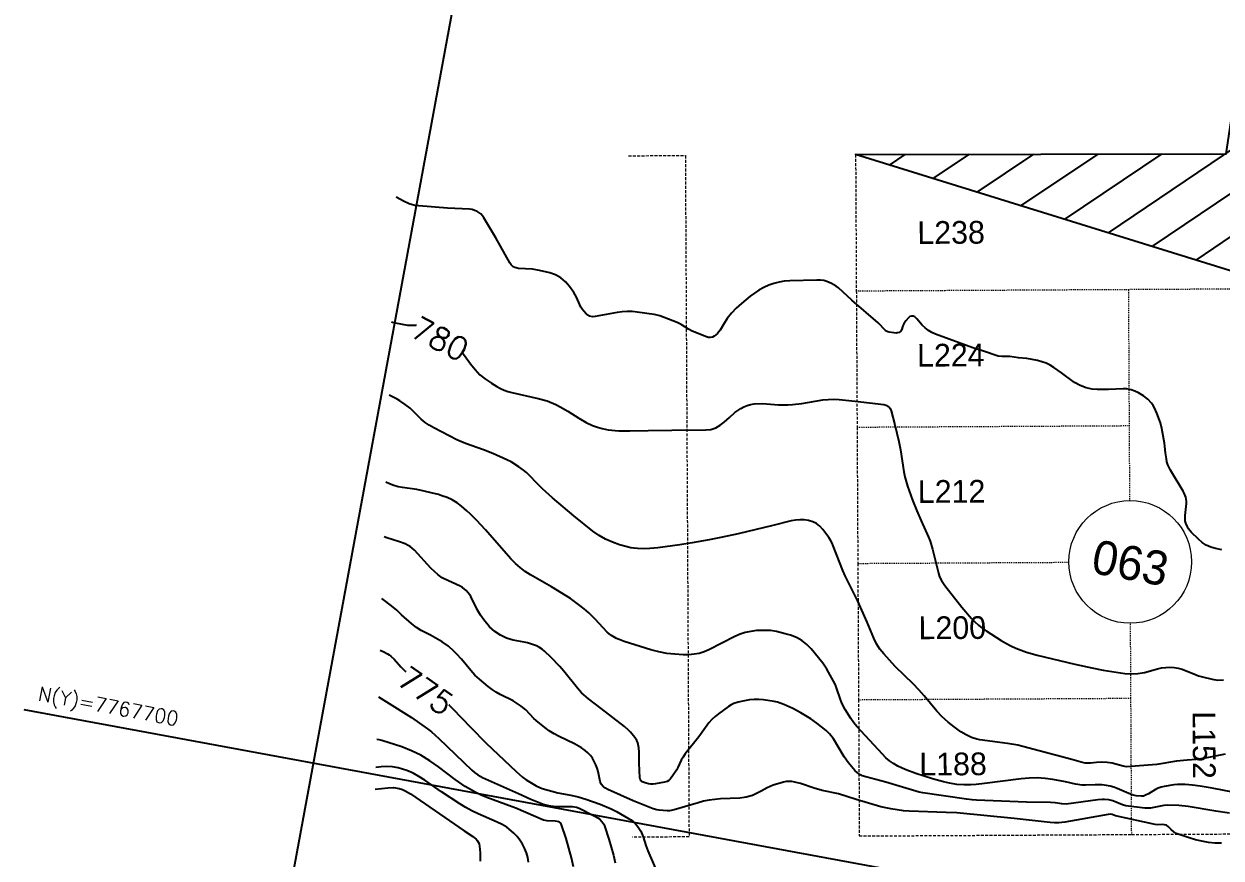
# Model space of a CAD drawing. Header units: centimetres. Extents: x 0 to 1302389, y -144212 to 85618.
# Drawn here: x 355828 to 366340, y -88236 to -80917 of the extents above; entities that cross this region are included whole.
import ezdxf

# ---------------------------------------------------------------- set-up
doc = ezdxf.new("R2010")
doc.units = ezdxf.units.CM
doc.header["$LTSCALE"] = 4
for name, pattern in [('Contínua', [0]), ('DASHED', [19.049999999999997, 12.7, -6.35]), ('TRACEJADO', [2, 1, -1])]:
    doc.linetypes.add(name, pattern=pattern)
for name, color, linetype in [('CANEVA', 252, 'Continuous'), ('CURVAS-INTERMEDIARIAS', 39, 'Continuous'), ('CURVAS-MESTRA', 34, 'Continuous'), ('LIMITE-L', 7, 'Continuous')]:
    doc.layers.add(name, color=color, linetype=linetype)
for name, color, linetype, lineweight in [('K-ALINHAMENTO', 10, 'Continuous', 9), ('P-URB', 2, 'Continuous', 9), ('textos', 2, 'Continuous', 9)]:
    doc.layers.add(name, color=color, linetype=linetype, lineweight=lineweight)
doc.styles.add('EC_NOMES', font='GOTHIC.TTF')
doc.styles.add('L50', font='ROMANS.SHX', dxfattribs={"height": 1.25})
doc.styles.add('Padrão', font='simplex.shx')

msp = doc.modelspace()

# ---------------------------------------------------------------- hatches: boundary and pattern name
at = {"layer": 'LIMITE-L', "transparency": 33554534}
h = msp.add_hatch(dxfattribs=at)
h.set_pattern_fill('ANSI31', color=3, scale=99.66408629668715, angle=-10.46440521138742, style=0)
h.set_pattern_definition([(34.53559478861259, (-190174260.4240097, -752151077.3775489), (-179.3918679343065, 260.6697166562976), [])])
h.paths.add_polyline_path([(381123.9133138409, -87001.43060718541), (378558.3140243514, -85516.06511459203), (366466.2872368044, -81513.7712144574), (366384.9388638919, -82056.18171195319), (363130.9324726069, -82063.00730415151), (366924.6325989601, -83238.3082638142), (380386.0337937076, -87666.38832107856)])

# ---------------------------------------------------------------- linework, layer by layer
at = {"layer": 'CURVAS-INTERMEDIARIAS'}
for points, elevation in [([(366347.2447493359, -85530.81847302077), (366290.2712114006, -85519.86998917421), (366249.3521151083, -85507.05232242172), (366210.6784786879, -85490.08864583608), (366175.3962536364, -85466.88997366786), (366142.3692891059, -85439.54710181052), (366079.1476173069, -85377.42851163598), (366054.6485857374, -85347.64726965572), (366045.1327262247, -85330.96090634438), (366031.3808146502, -85298.9079310447), (366025.3603723326, -85276.41118060742), (366024.3433544101, -85264.85189990874), (366026.208579082, -85229.51115622948), (366038.0186129925, -85124.68737069663), (366037.5927625899, -85106.03130979498), (366030.3239139036, -85069.27717874924), (366016.7979859847, -85033.86059053769), (366008.3186159508, -85016.93999428838), (365896.4823452191, -84833.42532213277), (365883.8922889744, -84809.89761638606), (365873.2404333896, -84785.64344729381), (365865.5243756731, -84760.3099139356), (365859.7465186123, -84734.24991741858), (365852.2135949229, -84680.92700459191), (365844.8024411621, -84595.7216834189), (365821.3903727283, -84468.19680896113), (365807.6536398606, -84417.569229307), (365775.455021755, -84331.2519106653), (365755.2338813851, -84287.08872395277), (365742.8127894098, -84266.26785850164), (365729.2337989238, -84246.06420100585), (365697.1921222698, -84209.98453123154), (365658.9597472294, -84180.53498607429), (365614.0052406578, -84152.96545857715), (365583.7390075146, -84138.11202380178), (365551.8646668404, -84127.41083091195), (365512.0721020577, -84119.79777282669), (365480.6848978575, -84119.18977181215), (365352.9486235816, -84125.36374420457), (365252.9094934972, -84126.2243945839), (365207.4564219109, -84122.7549673784), (365154.5990520238, -84110.04311695736), (365102.9097689637, -84089.85456263582), (365054.3676827215, -84062.77780869295), (364938.906107288, -83978.12913711855), (364873.0362186159, -83931.9400886618), (364838.8721207388, -83911.52221412695), (364803.4543418239, -83894.1058459038), (364766.1716474531, -83881.18955182919), (364727.6254714032, -83871.27295392181), (364635.304621342, -83853.77567418263), (364561.8160372654, -83846.20249227207), (364485.4353572943, -83836.17964010197), (364415.0127208263, -83834.88885355485), (364383.0029039187, -83830.90239650267), (364253.3358229736, -83789.69347515266), (364160.7793431502, -83758.21708583966), (363834.0367724821, -83640.46437207109), (363800.9957151206, -83625.54437574802), (363770.0409541068, -83607.61449486483), (363742.1938512636, -83585.15056056349), (363716.4134434877, -83559.6731213188), (363667.6663960033, -83504.40355333255), (363649.771319839, -83487.64928403165), (363637.0261605469, -83480.76496387986), (363622.5490798485, -83480.23971184093), (363608.3821549293, -83485.49800483504), (363596.6058380018, -83494.98831526609), (363573.2286075079, -83521.08567955147), (363553.6691556329, -83549.17531592527), (363546.8428119161, -83564.7892460186), (363534.3672109005, -83604.51478382398), (363529.5685922228, -83612.22295376513), (363514.8556758217, -83623.4005787737), (363496.1972619682, -83628.83267187286), (363486.5610801114, -83629.42448640079), (363426.1535146871, -83622.0883038381), (363414.2442808796, -83619.12858664949), (363403.2709958004, -83613.62556274567), (363393.2611995461, -83606.25322717545), (363327.8533111236, -83540.77143773608), (363098.3952136101, -83341.86678092484), (362979.8302974152, -83231.71289655502), (362960.9047570378, -83217.19056296418), (362919.3983197755, -83193.45039874708), (362879.7247846998, -83177.34594671123), (362851.0315684967, -83169.3403711255), (362821.5149171264, -83165.40899406694), (362791.4228205036, -83164.20912713587), (362552.5723493607, -83171.55967242186), (362505.2194524675, -83175.52301416954), (362458.5402919359, -83182.75263483363), (362412.8887772364, -83194.84428113204), (362367.9128090507, -83210.19240562362), (362324.5870992499, -83229.93985663776), (362282.7368910853, -83252.1793871405), (362243.0959401673, -83278.15123126068), (362204.9304909015, -83306.61515478152), (362127.7278780791, -83369.90892266302), (362082.5528723611, -83410.31448172321), (362041.0062781786, -83454.45095801947), (362003.7152075973, -83502.16053275895), (361971.2737505003, -83553.29955779167), (361942.3253058851, -83604.293202148), (361919.7669596578, -83634.35256177033), (361890.3488846506, -83657.76328194694), (361873.6381360198, -83664.8321088124), (361856.6627181115, -83668.6696702058), (361839.2810257144, -83667.62821646756), (361821.646274833, -83663.34750667849), (361696.8330995376, -83613.14335003312), (361662.4322864319, -83596.42156056719), (361598.9323959355, -83553.86275939227), (361564.3322082233, -83537.67170466555), (361410.8312471621, -83479.43257044867), (361378.0737363836, -83469.28784218326), (361361.2941501281, -83465.86439159536), (361213.5761666691, -83445.29074523342), (361169.6119658537, -83441.11321476934), (361125.7003110834, -83439.83385703102), (361081.8763709689, -83442.90846884603), (361038.1227680618, -83448.89467431011), (360844.1365031332, -83485.51087959169), (360819.6448425511, -83486.69334532518), (360795.7720705836, -83481.06793020555), (360774.0226252835, -83469.37870759924), (360764.5418053414, -83461.55678340385), (360743.3531169241, -83438.32604532287), (360730.0534578904, -83420.89015248095), (360718.2269989182, -83402.61150742136), (360708.6183305266, -83383.08034490846), (360681.2275637953, -83315.50884428326), (360657.117816608, -83274.62062523217), (360619.960175955, -83220.64024269581), (360584.0781972293, -83179.45270355491), (360543.7422256924, -83144.82078863954), (360496.717274445, -83120.01069924026), (360445.2517513291, -83101.73844286054), (360356.1281616982, -83081.14255536307), (360294.6263629956, -83070.12797560432), (360169.9002055139, -83061.97976395034), (360137.3904261987, -83053.78616595341), (360123.9258374188, -83047.55949763741), (360118.0754201548, -83043.07359454426), (360107.808376204, -83032.04569529349), (360095.0912995939, -83013.15661747757), (359971.0506107967, -82793.43566798914), (359866.5418881293, -82617.27427329245), (359853.8269579165, -82599.85516303219), (359839.417550258, -82584.31224324799), (359822.4615261703, -82571.58270378227), (359803.8208253047, -82560.73116475256), (359783.4962751922, -82552.74087162275), (359762.7551330178, -82546.4573908376), (359741.4148843938, -82542.75916026055), (359547.8539762074, -82533.22831002926), (359296.6673345597, -82513.59134031547), (359261.7716280328, -82508.76782018127), (359210.9698596448, -82494.14512807649), (359162.1198161167, -82473.61949869114), (359101.7609685806, -82441.10690314602), (359095.9494667823, -82436.94224412902)], 77837.65139771266), ([(366375.9412369179, -87326.37059605637), (366200.6244795384, -87360.29320031672), (366121.3943980807, -87370.58158056921), (366042.5926745431, -87377.17886671214), (365949.7168865127, -87387.37932611274), (365777.048760117, -87415.46689939994), (365508.7402093631, -87435.30540886207), (365480.4510695718, -87431.36764464312), (365384.653911754, -87404.81627425569), (365339.3162756382, -87398.30740537593), (365293.521707197, -87396.46744553733), (365247.7804606245, -87399.16766758327), (365194.8921120616, -87404.62210418656), (365170.9710611315, -87405.12956653396), (365147.0863681908, -87403.4647246364), (365112.0363078525, -87396.12962717621), (365030.4346755672, -87372.61565512177), (364599.5580888982, -87257.207109776), (364555.281611868, -87247.36726222135), (364465.8227058427, -87232.26340891825), (364222.267535007, -87199.51252728351), (364196.9959599283, -87193.94294231542), (364147.8016526905, -87177.64082269563), (364100.8360484638, -87155.5274626236), (364056.5702765152, -87128.39932625496), (363995.6646094004, -87085.45819638093), (363942.5639289929, -87043.27957714186), (363892.413863701, -86997.58180163204), (363845.8571962779, -86948.34170001384), (363733.841438438, -86813.59377805947), (363687.5600165241, -86761.54645054927), (363639.2846673536, -86711.350410947), (363479.1071350775, -86554.76481426676), (363377.6968155599, -86445.8942192067), (363343.8699470527, -86403.29236129276), (363315.9584021223, -86356.59393646102), (363292.2384824541, -86307.28460878914), (363233.4938414008, -86165.99755911593), (363150.8334231306, -85981.07099798019), (363110.2407453503, -85899.3755249161), (363038.3641430966, -85761.41971284267), (363018.1340811609, -85713.73804232164), (362934.9557790136, -85497.42916451179), (362924.039667978, -85472.35593029944), (362911.7530438773, -85448.06333439035), (362897.3861485161, -85424.93717075256), (362842.5171096837, -85351.94593944954), (362816.3188684765, -85324.77986691892), (362787.3250899812, -85302.10414560087), (362754.1576068259, -85286.16757138568), (362718.1865958594, -85274.7097376984), (362679.969039034, -85269.70848723897), (362641.837309109, -85268.13857497912), (362603.8463052834, -85271.73308632209), (362565.9491188331, -85278.77054672784), (362405.0120306707, -85319.06856147834), (362100.2784349689, -85391.25625625579), (361947.5253777725, -85424.88690897072), (361845.2745605401, -85445.29483262816), (361696.5704113428, -85471.54505531228), (361586.7940420996, -85488.79955016624), (361394.5576446867, -85513.25266164175), (361323.7531711985, -85520.39459449024), (361281.1212637762, -85522.11844953767), (361217.1885172207, -85521.35741485978), (361186.7334604424, -85518.61080417436), (361156.6198229516, -85513.30229405535), (361057.7750519275, -85487.00897310377), (360995.4236738599, -85465.4491303069), (360935.4430952834, -85439.22927399375), (360879.0209010877, -85406.03500328687), (360824.9774969137, -85368.19232974973), (360655.8631462785, -85232.83077046028), (360562.1418876639, -85155.14673760103), (360469.6387536982, -85076.02555226418), (360382.3179637245, -84997.05073001204), (360333.9382985621, -84950.38266460091), (360264.5310737067, -84877.361644018), (360240.2493891821, -84854.36030311335), (360214.4662404694, -84833.0681020433), (360175.0639164929, -84804.08151462703), (360105.3561567761, -84760.23425194636), (360068.8991731183, -84741.1462398457), (359945.7404708957, -84685.82544748549), (359864.8475879477, -84653.64522138244), (359706.5179596093, -84597.89933046169), (359630.4439175228, -84565.47401038973), (359426.3909353449, -84461.18921660114), (359387.390851847, -84438.53020074352), (359350.169572684, -84413.48355077708), (359315.6244905423, -84384.8670603747), (359218.5192412945, -84289.94679342891), (359175.8342435585, -84255.35736525376), (359130.3153075375, -84224.64309739484), (359106.5095106739, -84210.9727478408), (359034.3003161082, -84174.66986822191)], 77638.32322511928), ([(366457.7368246654, -87660.51681099588), (366261.6479692828, -87623.40800163493), (366156.1313631719, -87605.5815861559), (366090.4182603378, -87596.24185677967), (366024.3220531864, -87590.3482054873), (366003.3215690394, -87589.80389540509), (365958.2463526175, -87590.21500699068), (365925.4072823033, -87593.3523012035), (365840.7223783198, -87607.54865719716), (365814.2932154426, -87614.00831860202), (365788.6518798253, -87622.45805425907), (365764.1922850596, -87633.89290133657), (365702.6463981582, -87671.68021444551), (365676.5947802635, -87685.972997379), (365658.2645458798, -87692.31704189285), (365638.9354470222, -87694.02734592461), (365596.1442724305, -87690.52254315736), (365569.5403524259, -87683.55149161856), (365530.6409650372, -87668.90756865175), (365429.0610372216, -87625.10258689581), (365398.2066361103, -87613.70803053695), (365366.8252240768, -87604.61812586104), (365334.6425899033, -87598.98828915908), (365293.8559190336, -87595.27601778533), (365235.6703854103, -87594.12717200507), (365148.538008702, -87596.66220685485), (365119.6927146576, -87595.57100026961), (365062.5373088647, -87586.8692952575), (364974.3931891844, -87568.2684729771), (364864.4151941928, -87547.48970978751), (364794.7413888766, -87537.86439135697), (364724.9535445427, -87532.69766886113), (364654.9848410483, -87534.21703012605), (364584.9020984952, -87540.19498750748), (364261.9717783071, -87583.26884092065), (364190.9305377679, -87590.92446729424), (364143.4339928434, -87594.29371921287), (364082.2054231484, -87594.64023508228), (364021.1694786504, -87590.15754048881), (363955.8882248817, -87580.67460270764), (363903.8367060748, -87568.92238816182), (363807.3949553369, -87542.40398833452), (363661.2403421596, -87495.97085751547), (363580.2639081288, -87465.94408429746), (363540.8404834319, -87448.37571563886), (363501.9590680629, -87429.51896275536), (363464.8834799075, -87407.85389784441), (363429.627708817, -87383.79863877437), (363397.1123690422, -87356.1549983462), (363366.4168463319, -87326.12116376078), (363142.545994963, -87082.47890833276), (363114.3985109504, -87048.80088803568), (363089.5160902554, -87012.64488149132), (363040.5412220621, -86932.26944466442), (363011.041765199, -86876.38936551652), (362995.072993684, -86837.57231497648), (362967.2684269416, -86751.49900384899), (362953.7469468428, -86717.04605965395), (362937.8112236066, -86683.6471893081), (362878.5240315057, -86579.37420784199), (362843.4086232574, -86526.68316619084), (362739.9784907408, -86401.75057861477), (362701.7862747114, -86362.04172178108), (362658.8040768824, -86327.57983138342), (362611.3756957707, -86300.07027149317), (362559.9424966531, -86281.07426711154), (362512.2439905758, -86267.97742435685), (362436.1563211796, -86249.72841638117), (362384.8429540989, -86240.8388438655), (362359.0316453635, -86238.30127905525), (362307.1177756618, -86238.26011297596), (362259.6155416761, -86241.11143058143), (362210.6052494966, -86247.07943132898), (362162.6272060191, -86256.8968105404), (362116.2020609858, -86272.4637557845), (362070.7993640036, -86291.8782694409), (361842.1246573452, -86408.9747737457), (361800.3201422897, -86427.2903735878), (361757.4552178109, -86441.30545491495), (361712.9895036076, -86448.84254158832), (361667.4553894678, -86452.0674989674), (361615.6212954488, -86451.86877272278), (361543.819482958, -86448.38747705542), (361472.6748049559, -86440.68978289078), (361402.5024077649, -86426.68528209237), (361332.9657336132, -86408.47056322827), (361100.220312482, -86336.23375535378), (361053.7249067368, -86319.09229689246), (361031.2936829776, -86308.62510380952), (360988.2962285955, -86284.1230751148), (360968.2851954962, -86269.82592373103), (360949.7305539366, -86253.67955311915), (360844.2757738204, -86141.62956637854), (360787.3413074905, -86084.32079190866), (360746.8978908375, -86048.89877419826), (360698.1304669232, -86011.18935307293), (360626.1299245405, -85959.67211476085), (360589.0299510377, -85935.56001726183), (360459.2994102124, -85857.60009356018), (360275.7299861446, -85750.62229335716), (360228.8927209788, -85720.51587238652), (360184.3327742633, -85687.62741253723), (360143.1673938336, -85650.57207443757), (360104.2677210975, -85610.74268775882), (359880.7731727709, -85356.17348725372), (359801.3549360849, -85270.13472581419), (359745.9899179701, -85215.19349266571), (359717.1719303503, -85188.93205352518), (359671.0712390124, -85149.13075028072), (359631.3921178547, -85119.6673705309), (359589.7801490056, -85093.8097754026), (359545.2435019137, -85073.36123220698), (359498.7819976193, -85056.5300845025), (359468.5302200025, -85047.68935931049), (359405.1266301885, -85030.72901952884), (359341.2967769887, -85015.74735004676), (359276.8382343882, -85003.73059602914), (359153.4838826403, -84986.01496209431), (359113.7823940459, -84978.34778067074), (359075.1189722383, -84967.63926982568), (359038.0130255833, -84952.39417149423), (359007.2622885296, -84936.80084366852)], 77538.6591388226), ([(366414.6609467008, -87841.83148924692), (366294.2485473851, -87825.30786210528), (366051.2591243862, -87784.66497756029), (365968.8781214396, -87776.29059956694), (365872.2544001633, -87772.54228237213), (365837.5834622459, -87774.07436519483), (365720.3734709256, -87798.37805935054), (365703.8807412279, -87799.82170296327), (365670.7166203035, -87798.68281216905), (365504.2815999954, -87779.30414710374), (365474.6407465186, -87769.07628138963), (365391.2934868029, -87734.43601543177), (365354.4842232586, -87725.65101721638), (365316.3932991571, -87722.87244473438), (365297.2717981086, -87723.01976541895), (365259.1460159784, -87726.35627928731), (364979.5223478566, -87763.8883955775), (364942.7676216774, -87761.44782902044), (364883.0018562769, -87751.24036728381), (364842.8852496769, -87747.6315845424), (364630.8722843589, -87746.25670891767), (364193.9877239291, -87729.99367661308), (364155.4919736239, -87726.93763471086), (364104.3902643676, -87720.46887371078), (363722.8468246806, -87664.01579275756), (363688.8609232208, -87657.394125503), (363397.148941754, -87570.29348855908), (363220.2850757412, -87524.68498371), (363189.7898075657, -87513.65067218337), (363160.876813587, -87499.09785086897), (363147.5757326085, -87490.17507372348), (363124.0611361701, -87468.2883689928), (363066.2730046447, -87398.70049627376), (363031.9318733739, -87347.74365197733), (362935.8588704801, -87191.37312407955), (362903.0440544018, -87146.74876443192), (362873.3729967044, -87117.91764228651), (362791.1508190717, -87053.15119733242), (362737.0198296701, -87015.06937776855), (362650.8593699761, -86962.13277873845), (362580.9653206475, -86925.00100179802), (362500.1025118004, -86888.10343229014), (362444.2826311967, -86869.0978860688), (362415.5918716932, -86862.45085063556), (362322.9140092786, -86848.31325327157), (362281.1568934088, -86844.80687309778), (362239.5409690195, -86844.37719765608), (362198.1377369254, -86848.55767918628), (362156.8658956758, -86855.81305539788), (362100.7149405812, -86868.94517392037), (362062.456837111, -86881.06454104508), (362038.1111005053, -86892.26704302791), (362015.0851154427, -86905.87204797074), (361927.7491771613, -86969.97999391455), (361897.2669174921, -86994.92724344847), (361868.6035440927, -87021.65973637128), (361842.6828261496, -87051.04740271543), (361753.2109696019, -87172.15521098091), (361633.455193817, -87323.17249907443), (361615.6815541495, -87349.87915820576), (361600.3498529496, -87378.07060221655), (361571.0680833826, -87441.84369493998), (361558.1116295088, -87466.33876945195), (361527.0938001747, -87512.34892731364), (361503.4341095376, -87542.88391569321), (361491.5733106122, -87554.86196122106), (361477.1888321441, -87563.65771878709), (361452.8863061986, -87571.82770933467), (361373.2713619762, -87584.91320450767), (361352.4807255354, -87586.79950648115), (361331.8093517712, -87586.83286569436), (361311.3177771231, -87584.08191022719), (361290.9552657926, -87579.47982214601), (361256.9669851207, -87568.59089129302), (361251.8776049275, -87565.47188098152), (361243.8861470445, -87556.44533061644), (361238.8215396882, -87545.07089173928), (361236.6137044034, -87532.82546233386), (361229.3726768717, -87402.85497684975), (361230.57864423, -87306.55222037801), (361226.3376005224, -87268.33031951939), (361217.5175342434, -87225.54315352679), (361209.5991282947, -87205.96945246792), (361193.2003182655, -87178.80927552877), (361154.1628155828, -87131.49509113556), (361137.6768344589, -87114.19027891831), (361101.7101154094, -87082.62544897426), (360898.0473987035, -86923.98792425124), (360784.8786056468, -86839.32691782003), (360743.7843123375, -86805.23398675356), (360724.8215603895, -86786.46836101881), (360689.2965424671, -86746.42105853686), (360570.4054882588, -86595.89001011883), (360534.6325578783, -86554.27667296573), (360457.594999372, -86476.03560586917), (360399.4762064668, -86421.79182202663), (360377.656682423, -86403.89718691219), (360354.6218524344, -86388.02805323427), (360329.7573530304, -86375.20606735832), (360303.6855381809, -86364.42119369179), (360249.1045731808, -86348.03632479845), (360221.3941886319, -86341.4588765977), (360125.5392357465, -86323.17710559728), (360066.6921190913, -86306.07523807912), (360011.7072068669, -86282.0550706769), (359962.5489984315, -86247.66868945424), (359917.2744058595, -86206.35782800568), (359867.3048374662, -86147.06184935165), (359837.1180687468, -86105.27419492794), (359810.7973834785, -86060.93713108025), (359751.7234259658, -85940.91324348474), (359740.2134580566, -85922.62210843634), (359711.9066812285, -85889.80654513021), (359678.1128354842, -85862.55513745575), (359659.5326193455, -85851.43099047651), (359518.8674277997, -85786.74515087355), (359500.0403336513, -85776.2443146772), (359464.734111177, -85751.41961441084), (359431.9712468763, -85723.0309438009), (359401.3694121282, -85692.32523475256), (359256.440082654, -85535.93096986134), (359238.1472915715, -85518.58636033809), (359218.6176537902, -85502.99976439276), (359197.2505370966, -85490.06360987865), (359174.6581844852, -85478.87747855263), (359126.9918729683, -85460.94206436235), (359015.7439050843, -85427.88839227491), (358990.2042760511, -85417.62141157937)], 77438.9950525259), ([(366344.7584006371, -88107.04469400016), (366286.9515236238, -88105.3272814544), (366229.3648636015, -88098.79588960652), (366172.3467185456, -88089.46076293348), (366116.1773507276, -88075.91422845275), (366060.576497859, -88059.56395923841), (365963.7856990737, -88027.1433463014), (365946.3095168447, -88019.69940675743), (365926.1423975494, -88007.67406590446), (365901.4703939048, -87985.90804613009), (365874.8385451747, -87958.23621893773), (365860.6416747466, -87949.27974731149), (365844.9920590086, -87943.74408924236), (365828.4537135352, -87942.3617849187), (365778.1647859247, -87944.60719507461), (365760.3652860172, -87943.46830372856), (365413.0675027627, -87867.26298803429), (365384.1365108436, -87855.33180095666), (365369.6288644595, -87852.33810474412), (365349.8061646569, -87853.3187390627), (364969.7217587685, -87922.7480071176), (364914.3750770433, -87928.12339218124), (364877.3083335151, -87928.25015549571), (364840.3451043715, -87925.45689502315), (364522.0639856716, -87889.63732762134), (364018.6316374539, -87840.45847715039), (363927.2590974001, -87835.82533467188), (363600.0860520912, -87825.59613507439), (363552.7146138487, -87821.81293202721), (363439.0801244777, -87805.46685411493), (363395.3593105432, -87797.11812707549), (363352.0872316734, -87786.72393529039), (363137.5040639498, -87723.64897291467), (362981.3137177903, -87671.79476610571), (362838.2036412084, -87643.17367671983), (362768.1015550073, -87622.80726340279), (362647.264106766, -87583.17846971407), (362597.1490818638, -87569.39206496539), (362571.9800903919, -87565.0778936648), (362546.8544649362, -87563.43723013863), (362521.7819027655, -87565.78941202164), (362496.7410958102, -87570.82309225656), (362407.3339356221, -87597.63691461246), (362379.9899510772, -87608.33632538078), (362353.6008443759, -87621.218823756), (362301.1439320081, -87651.00593848852), (362250.6069893885, -87676.04977301264), (362224.5530699019, -87687.00772433326), (362170.8302186329, -87703.07137392487), (362115.2245051006, -87710.23334704369), (361946.1684722003, -87717.50191609713), (361895.9024817903, -87721.43396836708), (361846.0405418735, -87727.84263623145), (361796.8198850295, -87737.96766272851), (361747.9996583941, -87750.58890607883), (361537.1098132959, -87813.26166948513), (361497.2718661158, -87820.98458047997), (361477.0517100272, -87821.92221087287), (361405.7380938136, -87816.95002733532), (361384.2550763931, -87812.98218851199), (361352.7453767115, -87803.54427045776), (361178.8096792271, -87733.02766791536), (360956.4234630005, -87634.88366509404), (360933.8369028133, -87622.89794068382), (360923.4376407721, -87615.49421196087), (360913.5029913976, -87607.38576761883), (360897.8080180725, -87588.04803227051), (360888.7551160286, -87564.84930744814), (360869.5881254479, -87477.93893275713), (360861.0605274454, -87447.28667396639), (360850.4463485594, -87417.50576766767), (360836.6790767365, -87389.04787125616), (360820.8234138806, -87361.4711279638), (360801.8568086693, -87336.0866523888), (360780.9700008447, -87312.64816125241), (360757.2117847009, -87292.13535714924), (360725.1111495218, -87269.5445835109), (360663.063797863, -87233.8823343357), (360526.7835552742, -87170.1482691851), (360482.9668547561, -87146.29559168417), (360441.1992391763, -87119.03089263357), (360400.7840092931, -87089.49236598983), (360326.0847202193, -87029.15586466412), (360306.8292160131, -87011.48142072611), (360235.3037584313, -86935.33272679296), (360194.5967070675, -86902.70994449139), (360124.1452618417, -86857.34696907038), (360010.5144171396, -86800.31977780713), (359973.7608280975, -86779.5452529057), (359938.6414644515, -86756.12328627767), (359904.5985168637, -86730.93394499968), (359827.7725649378, -86667.29591884956), (359788.5056395891, -86630.66216361284), (359751.7372066784, -86591.5304588179), (359668.9880426254, -86492.24830888509), (359625.7991773722, -86443.65049846767), (359603.3624968556, -86420.09804577328), (359555.1431331571, -86377.0068284779), (359501.6956548956, -86340.60190202345), (359439.0731681278, -86303.71858032208), (359398.8354620902, -86281.17556897696), (359316.5461806169, -86239.54501123831), (359273.8815343557, -86212.69232731924), (359234.267681838, -86181.5585966717), (359143.7357707534, -86101.696777259), (359101.4731833013, -86062.35098409659), (359054.4808400242, -86023.59105778972), (358982.4229158537, -85967.39099815313), (358970.9977535029, -85959.0028332434)], 77339.33096622923), ([(358940.3496020809, -86822.89372197754), (359011.3240984037, -86866.46137800178), (359230.3873538046, -87003.55858092595), (359302.3094391904, -87051.87894652848), (359372.2725072982, -87102.95906056999), (359406.06260345, -87129.9564013111), (359470.5525407981, -87187.67755264445), (359760.7682626768, -87465.7183942211), (359786.0427086596, -87486.58218560705), (359812.9033853545, -87505.3876342226), (359856.199953361, -87528.43479692939), (360171.1756980038, -87671.15567965226), (360279.1021264461, -87719.28481507621), (360366.507940041, -87756.2050628266), (360388.3516420669, -87763.81716480199), (360433.138218263, -87775.50457639276), (360478.8604586488, -87782.51014929818), (360525.081264717, -87784.62139830805), (360644.2522654331, -87784.05114628348), (360679.7780320205, -87789.57886486943), (360704.875884952, -87799.27170341247), (360842.1174962051, -87868.93999532092), (360868.5625632937, -87884.61805512628), (360880.8779681814, -87893.77431521425), (360903.2179092485, -87914.61299728113), (360912.3754372881, -87926.49001011206), (360919.5540105555, -87939.6433826309), (360925.4278049117, -87953.6604791159), (360964.3094049011, -88072.0021731017), (360985.4004505227, -88140.53848164075), (361003.9123228511, -88209.81462273229), (361019.6018158636, -88279.77554210991)], 77140.00279363585), ([(360654.2003804655, -88312.28895471283), (360636.3491851602, -88234.00322663627), (360588.9545193348, -88065.06632863087), (360549.6907715968, -87943.74531571101), (360541.2924703168, -87929.4038411382), (360527.7616559434, -87919.74945482131), (360511.0392185041, -87914.37037446018), (360493.6015149911, -87912.31521312462), (360421.2799838491, -87910.44060283381), (360391.604737768, -87904.24010461112), (360148.1233148493, -87800.19316537757), (360059.7779322608, -87765.83582541536), (359894.2973227165, -87704.63410361891), (359844.5639797674, -87684.39127075503), (359795.9609176454, -87661.92480300803), (359749.0367656142, -87636.1299684326), (359703.2330937619, -87608.10968882643), (359614.5727189767, -87546.97837883313), (359467.3816656425, -87434.82107783822), (359392.153141916, -87382.06913923495), (359313.9926993771, -87334.76545508392), (359231.4450843221, -87295.63106257783), (359145.967360595, -87261.93512398785), (358972.2011708036, -87204.49354077358), (358946.1938490112, -87198.07861771923), (358927.1381008249, -87195.29123765184)], 77040.33870733916), ([(360259.3987094114, -88271.5388632623), (360251.815050359, -88230.6725981418), (360239.8292460578, -88190.86824221798), (360223.6579191075, -88148.92261331581), (360205.114008403, -88113.23799442188), (360183.9762105769, -88079.41547250876), (360158.9306959315, -88048.36777505564), (360131.2814935009, -88019.18036443664), (360107.9930618746, -87997.38610634755), (360069.8443155151, -87966.71554028851), (360049.1091207116, -87953.8150198044), (360027.5451377797, -87942.10937657469), (359982.8170289652, -87921.2707470014), (359815.330622363, -87849.85750139115), (359760.9938198098, -87823.26113450405), (359708.2406102691, -87793.63298019575), (359656.5368456098, -87761.99936536548), (359495.9915970188, -87656.79098182064), (359347.356487244, -87552.61683757725), (359297.0525083049, -87519.93434659735), (359244.837662024, -87491.28736888585), (359189.7365384735, -87468.66463408983), (359115.3037817769, -87445.46123109863), (359064.8500529086, -87436.14260232938), (359014.3606385099, -87431.95581445191), (358963.8240312752, -87435.43248579346), (358918.3444040541, -87443.16245198896)], 76940.67462104248), ([(358911.6450992104, -87631.9982585971), (358912.6374852727, -87631.9617242926), (359023.2808886778, -87619.944989785), (359073.0007064762, -87618.47620978975), (359122.0833274166, -87626.5483722894), (359151.1904981411, -87635.71484612828), (359175.9802901404, -87645.59402622993), (359223.0736908229, -87672.39307801606), (359692.7578975611, -87997.68901054759), (359770.0456171678, -88046.91931043493), (359798.9607577988, -88070.62440997828), (359810.8985664358, -88084.12977805868), (359820.4163911817, -88098.83004937274), (359826.3091404322, -88115.32358051772), (359829.7917064477, -88133.01382504171), (359834.2678629838, -88191.80247318724), (359835.085353276, -88263.4861089174)], 76841.01053474579)]:
    msp.add_lwpolyline(points, dxfattribs=dict(at, elevation=elevation))
at = {"layer": 'CURVAS-MESTRA'}
for points, elevation in [([(359057.1422820257, -83530.81484678769), (359063.0986469848, -83532.74933655874), (359086.9483266852, -83538.66440084105), (359197.2509842345, -83559.0571892139), (359235.523310809, -83561.67670154403), (359273.960826027, -83561.31663622154), (359311.8397821216, -83565.62697992727), (359423.0181110241, -83596.47863554122), (359471.4871446406, -83614.8967638684), (359516.9778679716, -83638.1363449789), (359557.9851448504, -83668.58488366936), (359596.0043107896, -83703.85306490352), (359664.6593168786, -83784.18435942911), (359696.9069624667, -83826.00806146732), (359750.668373136, -83900.77103770294), (359789.9792596282, -83949.78771586728), (359832.8558229, -83994.97316866537), (359881.0720057553, -84034.40507285486), (359932.8422546329, -84070.01374197943), (359980.5200997447, -84098.53219952498), (360011.8568790457, -84115.32657599507), (360044.0176883603, -84130.07385859883), (360077.4154477655, -84141.74559994845), (360111.6390473428, -84151.36044671349), (360342.5423082114, -84203.28097974072), (360421.7191725889, -84225.5464425511), (360497.9427585201, -84256.4487317878), (360537.609673759, -84276.21068687076), (360603.5723191721, -84314.3798326797), (360699.4740013041, -84377.02088148735), (360766.0681806913, -84414.40465674896), (360820.9345801745, -84440.32858029788), (360863.2576515099, -84456.3548339576), (360906.9789569012, -84468.04819324162), (360956.8694977059, -84477.61752718987), (361053.0738860003, -84487.25789481241), (361149.7558680269, -84488.33120433474), (361310.925380202, -84483.6498769868), (361518.2693069903, -84480.45299679769), (361814.7061278531, -84479.74527076271), (361859.6566768084, -84475.12538911216), (361902.6134273877, -84461.10699783446), (361942.4660620659, -84439.14716091068), (361978.1864181174, -84410.97149024147), (362022.9648208591, -84369.25621305918), (362071.2511051606, -84328.138154654), (362123.0264198305, -84291.50566318209), (362150.5480570877, -84276.55197017096), (362179.0423116823, -84264.45354929747), (362208.9973023509, -84256.62823621841), (362239.9267204927, -84251.64839464161), (362314.2534275507, -84248.59276239609), (362348.6408191498, -84249.96772209418), (362452.9482475516, -84258.97634847387), (362493.952368542, -84260.46868294512), (362534.9741771778, -84259.45081058407), (362576.0122511933, -84256.75353668776), (362657.8348235055, -84247.02506025636), (362843.0870834, -84216.10303099142), (362890.3279839849, -84211.70346992073), (362937.7608377414, -84211.03862747274), (362985.3364345109, -84212.89335283387), (363128.1532410573, -84226.14633017647), (363378.7786602674, -84255.57137898434), (363400.8136687964, -84261.70870337408), (363420.0822575851, -84274.04443258664), (363428.0541658654, -84282.40859887004), (363434.8580646671, -84291.49959045771), (363443.867109383, -84312.5213305034), (363475.9141937378, -84435.32697357965), (363510.0703574113, -84581.83259695314), (363524.0427462659, -84655.7127923501), (363555.4087270026, -84847.99964082928), (363564.3054400011, -84890.15232482477), (363587.6605389291, -84973.15387054213), (363630.5630159472, -85095.46112827957), (363667.4528857811, -85189.57722723781), (363705.4847763819, -85277.89421377389), (363771.7123016306, -85420.3707617455), (363784.8738988665, -85454.41264771967), (363805.5004094034, -85524.58610394903), (363857.6010162906, -85737.01987450756), (363868.6906688828, -85769.87841647107), (363885.2228091913, -85800.37735565638), (363915.3677118646, -85843.4342843199), (364064.4751953559, -86036.30575389304), (364148.1412240507, -86134.13564978319), (364178.1876026337, -86164.55633839982), (364209.6802617646, -86193.23742522573), (364243.3668433945, -86219.31363451108), (364278.5095062453, -86243.65205206128), (364409.4620249725, -86326.79367322213), (364451.5101354867, -86351.60684008565), (364494.4977633089, -86374.5158628617), (364538.882151268, -86394.58156016731), (364584.2060565575, -86412.74311338773), (364630.4758404896, -86428.6368384184), (364724.179745765, -86456.53467279929), (365056.6501076605, -86535.09930714522), (365205.5445570354, -86568.23464136187), (365305.448107916, -86586.92972013174), (365494.5476797349, -86615.89639050941), (365552.2848145311, -86620.57046931476), (365610.1162059181, -86617.32627215213), (365667.402898323, -86607.37346787256), (365781.5769386746, -86574.97875820991), (365817.7433412572, -86567.48987339577), (365854.457261338, -86563.45678969123), (365891.5275992323, -86561.7192293437), (365928.3697813222, -86564.1252738245), (365964.5375807673, -86569.5790090934), (365999.7290136103, -86579.60571569373), (366034.2576745753, -86592.67212268792), (366100.2044938022, -86621.15944499726), (366140.7867220278, -86636.18512772041), (366177.4068771217, -86647.25610737642), (366262.5519214547, -86668.21174850446), (366309.2438569262, -86674.96061691642), (366360.3601763735, -86673.94233040005)], 77737.98731141597), ([(358954.9242600477, -86412.07239708642), (358988.7028454745, -86426.1551003668), (359021.455598405, -86443.12992250436), (359036.5072714641, -86453.71384443255), (359050.9017581854, -86465.33177349874), (359077.8502530628, -86491.01481932853), (359137.6726780513, -86557.3805031252), (359179.6752511036, -86599.50593025301), (359280.7408922149, -86687.1409033562), (359363.0243561813, -86751.02678995853), (359509.275710771, -86853.94986490809), (359562.1733703761, -86895.08762437425), (359594.3175269272, -86926.05792499674), (359749.9816935803, -87088.75237613678), (359887.724769463, -87228.02907499549), (360149.2012449728, -87477.46157172241), (360206.8603382636, -87527.44484127426), (360237.8523108478, -87549.61801430135), (360325.9129840871, -87603.62515926431), (360357.0181422284, -87618.76529530215), (360378.5649028029, -87627.05227125878), (360515.0487341554, -87665.37501827942), (360629.1841685504, -87684.93519113775), (360693.5976127352, -87699.06182523689), (360763.4824814881, -87720.60431616066), (360887.3855411169, -87765.03573684362), (360985.3921892872, -87805.79902728694), (361032.8615830084, -87829.46487179445), (361137.3989792867, -87888.09626639797), (361159.3537210935, -87902.56998453068), (361179.9241668636, -87918.6123234565), (361198.4181686299, -87937.0075932946), (361215.5296845185, -87956.96168320577), (361243.7355849026, -88001.3530256167), (361264.2755955502, -88049.77098584268), (361290.3249670382, -88127.51348886883), (361307.9888627872, -88173.50500047737), (361438.1076880979, -88477.91142316221)], 77239.66687993254)]:
    msp.add_lwpolyline(points, dxfattribs=dict(at, elevation=elevation))
at = {"layer": 'K-ALINHAMENTO', "linetype": 'DASHED', "ltscale": 0.5}
for points in [[(361137.6803779125, -82073.87588156719), (361635.9934016175, -82071.15873721807), (361668.5991339554, -88050.91502128012), (361170.2861103021, -88053.63216563681)], [(363130.9324726069, -82063.00730415151), (363137.4536190716, -83258.9585609634), (363143.9747655362, -84454.90981777525), (363150.4959120398, -85650.86107449955), (363157.0170585265, -86846.81233131548), (363163.5382050131, -88042.7635881314), (365555.4407185767, -88029.72129524022), (366751.3919753926, -88023.20014875359), (367947.3432322305, -88016.67900227103), (369143.2944890245, -88010.1578557803), (370339.2457458235, -88003.63670938526), (371535.1970026783, -87997.11556281109), (372731.1482594722, -87990.59441632038), (373927.0995162713, -87984.07326992531), (375422.0385872996, -87975.92183677119), (376916.9776583111, -87967.77040370868), (380106.1810098086, -87950.38067971123), (380386.0337937076, -87666.38832107856)]]:
    msp.add_lwpolyline(points, dxfattribs=at)
at = {"layer": 'LIMITE-L', "color": 3}
msp.add_lwpolyline([(378558.3140243514, -85516.06511459203), (381123.9133138409, -87001.43060718541), (380386.0337937076, -87666.38832107856), (366924.6325989601, -83238.3082638142), (363130.9324726069, -82063.00730415151), (366384.9388638919, -82056.18171195319), (366466.2872368044, -81513.7712144574)], close=True, dxfattribs=at)
at = {"layer": 'P-URB', "linetype": 'TRACEJADO', "ltscale": 2, "transparency": 33554687}
for points in [[(363137.4536190716, -83258.9585609634), (365529.3561327034, -83245.91626799008), (366924.6325989601, -83238.3082638142)], [(365539.4627777989, -85099.43312560368), (365529.3561327034, -83245.91626799008)], [(363143.9747655362, -84454.90981777525), (365535.877279185, -84441.86752471037)], [(363150.4959120398, -85650.86107449955), (365004.0127697337, -85640.75442934886)], [(365555.4407185767, -88029.72129524022), (365545.3340734781, -86176.20443743854)], [(363157.0170585265, -86846.81233131548), (365548.919572134, -86833.77003843244)]]:
    msp.add_lwpolyline(points, dxfattribs=at)
at = {"layer": 'textos', "color": 5, "transparency": 33554687}
msp.add_circle((365542.3984256643, -85637.81878152495), 538.3936594728865, dxfattribs=at)

# ---------------------------------------------------------------- texts
at = {"layer": 'CANEVA', "color": 2, "style": 'L50'}
msp.add_text('N(Y)=7767700', height=124.5801078708589, rotation=349.5355947882751, dxfattribs=at).set_placement((355944.2649967076, -86851.6135460565))
at = {"layer": 'textos', "color": 3, "transparency": 33554687, "style": 'EC_NOMES'}
for s, rotation, p in [('L238', 0.3124130425053313, (363673.7693226327, -82847.69195091032)), ('L224', 0.3124130425053313, (363671.3631689955, -83924.37995832265)), ('L212', 0.3124130425053313, (363677.8843154602, -85120.33121513453)), ('L200', 0.3124130425053313, (363684.4054619638, -86316.28247185884)), ('L152', 270.3124130443801, (366090.2355378643, -86948.97465049208)), ('L188', 0.3124130425053313, (363690.9266084504, -87512.23372867476))]:
    msp.add_text(s, height=199.3281725933743, rotation=rotation, dxfattribs=at).set_placement(p)
at = {"layer": 'textos', "color": 4, "transparency": 33554687, "style": 'EC_NOMES'}
msp.add_text('063', height=298.9922588900613, rotation=349.5355947882751, dxfattribs=at).set_placement((365189.4494536569, -85732.24548449437))

# ---------------------------------------------------------------- next in the draw order: texts
at = {"layer": 'CURVAS-MESTRA', "linetype": 'Contínua', "char_height": 199.3281725933743, "width": 392.5105795934486, "attachment_point": 2, "style": 'Padrão', "bg_fill": 3, "box_fill_scale": 1.2, "bg_fill_color": 256, "bg_fill_true_color": 13158600, "bg_fill_transparency": 0}
for s, insert, rotation in [('780', (359526.8625542989, -83592.30933467613, 76604.13082841203), 332.9391387600507), ('775', (359413.0765703729, -86687.44009474159, 76105.79918958884), 324.86437792512834)]:
    msp.add_mtext(s, dxfattribs=dict(at, insert=insert, rotation=rotation))

# ---------------------------------------------------------------- next in the draw order: linework, layer by layer
at = {"layer": 'CANEVA'}
for p, q in [((357179.2447981376, -93857.20221254654), (364296.7143980112, -55321.18041023292)), ((355828.1581893731, -86931.51779163224), (389762.9000899288, -93199.14694899012))]:
    msp.add_line(p, q, dxfattribs=at)

doc.saveas('drawing.dxf')
